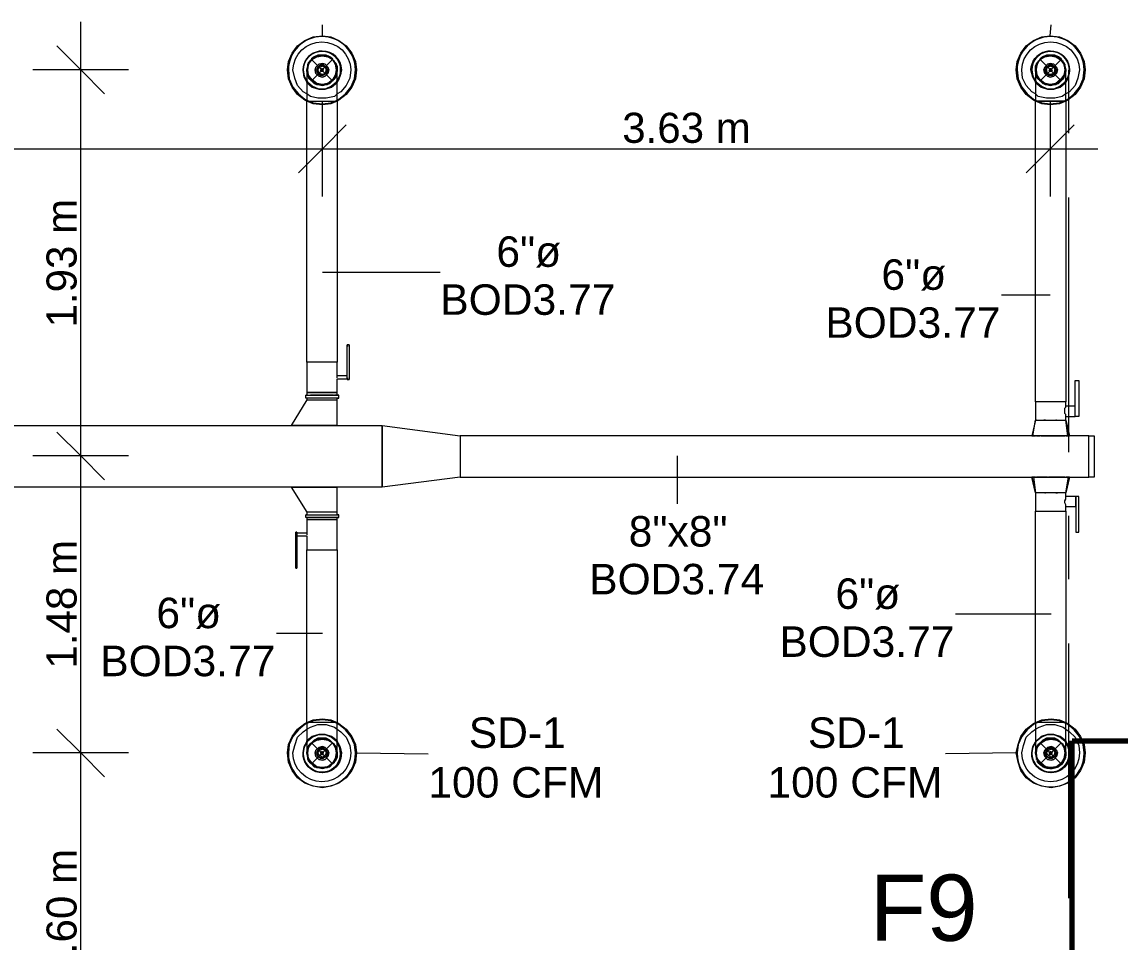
# Model space of a CAD drawing. Header units: metres. Extents: x -2 to 237, y -8 to 52.
# Drawn here: x 34.84 to 40.31, y 14.46 to 19.04 of the extents above; entities that cross this region are included whole.
import ezdxf

# ---------------------------------------------------------------- set-up
doc = ezdxf.new("R2010")
doc.units = ezdxf.units.M
doc.layers.add('HVAC - Ductos', color=5, linetype='Continuous', lineweight=0)
doc.layers.add('PDF_Text', color=7, linetype='Continuous', lineweight=0)
doc.layers.add('PDF_Geometry', color=7, linetype='Continuous', lineweight=0, true_color=0xaaaaaa)
doc.styles.add('PDF Arial-BoldMT-Identity-H', font='arial.ttf')
doc.styles.add('PDF Helvetica', font='')
doc.styles.get('PDF Helvetica').set_extended_font_data('Helvetica')

msp = doc.modelspace()

# ---------------------------------------------------------------- linework, layer by layer
at = {"layer": 'HVAC - Ductos', "lineweight": 0}
for points in [[(35.1313, 13.5639), (35.1313, 15.4011), (35.1313, 16.881), (35.1313, 19.0435)], [(36.3362, 18.9748), (36.3362, 19.0298)], [(39.9649, 18.9748), (39.9695, 19.0298)], [(36.2584, 18.8053), (36.2584, 18.7961), (36.2584, 18.7777), (36.2584, 18.7503), (36.2584, 18.7136), (36.2584, 18.6678), (36.2584, 18.6494), (36.2492, 18.654), (36.2126, 18.6815), (36.185, 18.7182), (36.1667, 18.7595), (36.1622, 18.8053), (36.1667, 18.8465), (36.185, 18.8877), (36.2126, 18.9243), (36.2492, 18.9519), (36.2904, 18.9702), (36.3362, 18.9748), (36.3775, 18.9702), (36.4187, 18.9519), (36.4554, 18.9243), (36.4829, 18.8877), (36.5012, 18.8465), (36.5057, 18.8053), (36.5012, 18.7595), (36.4829, 18.7182), (36.4554, 18.6815), (36.4187, 18.654), (36.4095, 18.6494), (36.4095, 18.6953), (36.4095, 18.7365), (36.4095, 18.7686), (36.4095, 18.7915), (36.4095, 18.8007)], [(35.0122, 18.9243), (35.1313, 18.8053), (35.2504, 18.6861)], [(36.3867, 18.8602), (36.3867, 18.8557), (36.4004, 18.8419), (36.405, 18.8236), (36.4095, 18.8053), (36.405, 18.7823), (36.4004, 18.7686), (36.3867, 18.7503), (36.3729, 18.7411), (36.3546, 18.7319), (36.3362, 18.7319), (36.3134, 18.7319), (36.2996, 18.7411), (36.2813, 18.7503), (36.2721, 18.7686), (36.263, 18.7823), (36.263, 18.8053), (36.263, 18.8236), (36.2721, 18.8419), (36.2813, 18.8557)], [(36.263, 18.8281), (36.263, 18.8327), (36.2675, 18.8373)], [(36.2675, 18.8327), (36.2813, 18.8557), (36.3042, 18.8694)], [(36.2813, 18.8602), (36.2813, 18.8557), (36.2996, 18.8694), (36.3134, 18.874), (36.3362, 18.8786), (36.3546, 18.874), (36.3729, 18.8694), (36.3867, 18.8557)], [(36.3042, 18.874), (36.3088, 18.874)], [(36.3088, 18.874), (36.3362, 18.8786), (36.3592, 18.874)], [(36.3592, 18.874), (36.3637, 18.874), (36.3683, 18.874)], [(36.3637, 18.8694), (36.3867, 18.8557), (36.4004, 18.8327)], [(36.405, 18.8373), (36.405, 18.8327), (36.405, 18.8281)], [(40.0199, 18.8602), (40.0199, 18.8557), (40.029, 18.8419), (40.0382, 18.8236), (40.0428, 18.8053), (40.0382, 18.7823), (40.029, 18.7686), (40.0199, 18.7503), (40.0016, 18.7411), (39.9878, 18.7319), (39.9649, 18.7319), (39.9466, 18.7319), (39.9282, 18.7411), (39.9145, 18.7503), (39.9053, 18.7686), (39.8961, 18.7823), (39.8916, 18.8053), (39.8961, 18.8236), (39.9053, 18.8419), (39.9145, 18.8557)], [(39.8961, 18.8281), (39.8961, 18.8327), (39.8961, 18.8373)], [(39.9007, 18.8327), (39.9145, 18.8557), (39.9374, 18.8694)], [(39.9007, 18.8419), (39.9007, 18.8419)], [(39.9145, 18.8602), (39.9145, 18.8557), (39.9282, 18.8694), (39.9466, 18.874), (39.9649, 18.8786), (39.9878, 18.874), (40.0016, 18.8694), (40.0199, 18.8557)], [(39.9328, 18.874), (39.9374, 18.874), (39.942, 18.874)], [(39.942, 18.874), (39.9649, 18.8786), (39.9924, 18.874)], [(39.9924, 18.874), (39.997, 18.874)], [(39.997, 18.8694), (40.0199, 18.8557), (40.0336, 18.8327)], [(40.0336, 18.8373), (40.0382, 18.8327), (40.0382, 18.8281)], [(35.3695, 18.8053), (35.1313, 18.8053), (34.8931, 18.8053)], [(36.2584, 18.7961), (36.263, 18.7823), (36.2675, 18.764), (36.2813, 18.7503), (36.2675, 18.7732), (36.263, 18.7732), (36.263, 18.7777)], [(36.2675, 18.7777), (36.263, 18.8053), (36.2675, 18.8281)], [(36.3088, 18.7319), (36.3042, 18.7319), (36.3042, 18.7365), (36.2813, 18.7503), (36.295, 18.7365), (36.3134, 18.7319), (36.3362, 18.7274), (36.3546, 18.7319), (36.3729, 18.7365), (36.3867, 18.7503), (36.4004, 18.764), (36.4095, 18.7823), (36.4095, 18.7961)], [(36.405, 18.8281), (36.4095, 18.8053), (36.405, 18.7777), (36.405, 18.7732)], [(36.4095, 18.8007), (36.4095, 18.8053)], [(39.8961, 18.7732), (39.8961, 18.7777), (39.8916, 18.8053), (39.8961, 18.8281)], [(39.8916, 18.8053), (39.8916, 18.7961), (39.8916, 18.7777), (39.8916, 18.7503), (39.8916, 18.7136), (39.8916, 18.6678), (39.8916, 18.6494), (39.9007, 18.6494), (39.9145, 18.6494), (39.9282, 18.6494), (39.9466, 18.6494), (39.9649, 18.6494), (39.9878, 18.6494), (40.0062, 18.6494), (40.0199, 18.6494), (40.0336, 18.6494), (40.0382, 18.6494), (40.0428, 18.6494), (40.0428, 18.6953), (40.0428, 18.7365), (40.0428, 18.7686), (40.0428, 18.7915), (40.0428, 18.8007)], [(39.8916, 18.7961), (39.8916, 18.7823), (39.9007, 18.764), (39.9145, 18.7503), (39.9282, 18.7365), (39.9466, 18.7319), (39.9649, 18.7274), (39.9878, 18.7319), (40.0062, 18.7365), (40.0199, 18.7503), (39.997, 18.7365), (39.997, 18.7319), (39.9924, 18.7319)], [(40.0382, 18.7777), (40.0382, 18.7732), (40.0336, 18.7732), (40.0199, 18.7503), (40.0336, 18.764), (40.0382, 18.7823), (40.0428, 18.7961)], [(40.0336, 18.8281), (40.0428, 18.8053), (40.0336, 18.7777)], [(40.0428, 18.8007), (40.0428, 18.8053)], [(36.3592, 18.7365), (36.3362, 18.7319), (36.3088, 18.7365)], [(36.3683, 18.7365), (36.3637, 18.7319), (36.3592, 18.7319)], [(36.4004, 18.7732), (36.3867, 18.7503), (36.3637, 18.7365)], [(36.405, 18.7732), (36.405, 18.7732)], [(39.8961, 18.7732), (39.8961, 18.7732)], [(39.9374, 18.7365), (39.9145, 18.7503), (39.9007, 18.7732)], [(39.942, 18.7319), (39.9374, 18.7319), (39.9328, 18.7365)], [(39.9924, 18.7365), (39.9649, 18.7319), (39.942, 18.7365)], [(36.4095, 18.6861), (36.3958, 18.6724), (36.3546, 18.6632), (36.3134, 18.6632), (36.2767, 18.6724), (36.2584, 18.6861)], [(40.0428, 18.6861), (40.0244, 18.6724), (39.9878, 18.6632), (39.9466, 18.6632), (39.9053, 18.6724), (39.8916, 18.6861)], [(36.2584, 18.654), (36.2904, 18.6403), (36.3362, 18.6357), (36.3775, 18.6403), (36.4095, 18.654)], [(36.4095, 18.6494), (36.3775, 18.6357), (36.3362, 18.6312), (36.2904, 18.6357), (36.2584, 18.6494)], [(36.4599, 17.2795), (36.4095, 17.2795), (36.4095, 17.3483), (36.4004, 17.3483), (36.3867, 17.3483), (36.3729, 17.3483), (36.3546, 17.3483), (36.3362, 17.3483), (36.3134, 17.3483), (36.295, 17.3483), (36.2813, 17.3483), (36.2675, 17.3483), (36.263, 17.3483), (36.2584, 17.3483), (36.2584, 18.6494), (36.263, 18.6494), (36.2675, 18.6494), (36.2813, 18.6494), (36.295, 18.6494), (36.3134, 18.6494), (36.3362, 18.6494), (36.3546, 18.6494), (36.3729, 18.6494), (36.3867, 18.6494), (36.4004, 18.6494), (36.4095, 18.6494), (36.4095, 17.3483), (36.4004, 17.3483), (36.3867, 17.3483), (36.3729, 17.3483), (36.3546, 17.3483), (36.3362, 17.3483), (36.3134, 17.3483), (36.295, 17.3483), (36.2813, 17.3483), (36.2675, 17.3483), (36.263, 17.3483), (36.2584, 17.3483), (36.2584, 17.1971), (36.263, 17.1971), (36.2675, 17.1971), (36.2813, 17.1971), (36.295, 17.1971), (36.3134, 17.1971), (36.3362, 17.1971), (36.3546, 17.1971), (36.3729, 17.1971), (36.3867, 17.1971), (36.4004, 17.1971), (36.4095, 17.1971), (36.4095, 17.2658), (36.4599, 17.2658), (36.4599, 17.2704), (36.4599, 17.2658), (36.4599, 17.2613), (36.4599, 17.2658), (36.4599, 17.2704), (36.4599, 17.4262), (36.4599, 17.4308), (36.4599, 17.4354), (36.4599, 17.4308), (36.4599, 17.4262)], [(36.2584, 18.6494), (36.263, 18.6494), (36.2675, 18.6494), (36.2813, 18.6494), (36.295, 18.6494), (36.3134, 18.6494), (36.3362, 18.6494), (36.3546, 18.6494), (36.3729, 18.6494), (36.3867, 18.6494), (36.4004, 18.6494), (36.4095, 18.6494)], [(36.3362, 18.173), (36.3362, 18.4112), (36.3362, 18.6494)], [(39.8916, 18.654), (39.9237, 18.6403), (39.9649, 18.6357), (40.0107, 18.6403), (40.0428, 18.654)], [(40.0428, 18.6494), (40.0107, 18.6357), (39.9649, 18.6312), (39.9237, 18.6357), (39.8916, 18.6494)], [(40.0428, 18.6494), (40.0382, 18.6494), (40.0336, 18.6494), (40.0199, 18.6494), (40.0062, 18.6494), (39.9878, 18.6494), (39.9649, 18.6494), (39.9466, 18.6494), (39.9282, 18.6494), (39.9145, 18.6494), (39.9007, 18.6494), (39.8916, 18.6494)], [(39.9649, 18.6494), (39.9649, 18.4112), (39.9649, 18.173)], [(36.4554, 18.5304), (36.3362, 18.4112), (36.2171, 18.2921)], [(40.084, 18.5304), (39.9649, 18.4112), (39.8458, 18.2921)], [(28.1718, 18.4112), (31.4614, 18.4112), (32.616, 18.4112), (36.3362, 18.4112), (40.2031, 18.4112)], [(36.3362, 17.7973), (36.9227, 17.7973)], [(39.9649, 17.6827), (39.7221, 17.6827)], [(36.4599, 17.4354), (36.4599, 17.4354)], [(36.4691, 17.4354), (36.4599, 17.4354)], [(36.4691, 17.4354), (36.4691, 17.4354)], [(36.4691, 17.4262), (36.4691, 17.4308), (36.4691, 17.4354), (36.4691, 17.4308), (36.4691, 17.4262), (36.4691, 17.2704), (36.4691, 17.2658), (36.4691, 17.2613), (36.4691, 17.2658), (36.4691, 17.2704)], [(36.4095, 17.2795), (36.4095, 17.2795)], [(36.4095, 17.2704), (36.4095, 17.2749), (36.4095, 17.2795)], [(36.4095, 17.2658), (36.4095, 17.2658)], [(36.4095, 17.2658), (36.4095, 17.2658)], [(36.4095, 17.2658), (36.4095, 17.2658)], [(36.4095, 17.2658), (36.4095, 17.2658)], [(36.4599, 17.2658), (36.4599, 17.2658)], [(36.4599, 17.2613), (36.4599, 17.2613)], [(36.4599, 17.2613), (36.4691, 17.2613)], [(36.4691, 17.2613), (36.4691, 17.2613)], [(39.8916, 17.0597), (39.8961, 17.0597), (39.9007, 17.0597), (39.9145, 17.0597), (39.9282, 17.0597), (39.9466, 17.0597), (39.9649, 17.0597), (39.9878, 17.0597), (40.0062, 17.0597), (40.0199, 17.0597), (40.0336, 17.0597), (40.0382, 17.0597), (40.0428, 17.0597), (40.0428, 17.078), (40.0886, 17.078), (40.0886, 17.2567), (40.1069, 17.2567), (40.1069, 17.078), (40.0886, 17.078)], [(36.2584, 17.1696), (36.2538, 17.1696), (36.2538, 17.1833), (36.263, 17.1833), (36.2767, 17.1833), (36.295, 17.1833), (36.3134, 17.1833), (36.3362, 17.1833), (36.3546, 17.1833), (36.3775, 17.1833), (36.3912, 17.1833), (36.405, 17.1833), (36.4141, 17.1833), (36.4187, 17.1833), (36.4141, 17.1833), (36.4095, 17.1833), (36.4095, 17.1971), (36.4004, 17.1971), (36.3867, 17.1971), (36.3729, 17.1971), (36.3546, 17.1971), (36.3362, 17.1971), (36.3134, 17.1971), (36.295, 17.1971), (36.2813, 17.1971), (36.2675, 17.1971), (36.263, 17.1971), (36.2584, 17.1971), (36.2584, 17.1833), (36.263, 17.1833), (36.2675, 17.1833)], [(36.2584, 17.1605), (36.1805, 17.0322), (36.1896, 17.0322), (36.2034, 17.0322), (36.2309, 17.0322), (36.2584, 17.0322), (36.3362, 17.0322), (36.3637, 17.0322), (36.3867, 17.0322), (36.405, 17.0322), (36.4095, 17.0322), (36.4095, 17.1605)], [(36.2584, 17.1833), (36.2538, 17.1833)], [(36.2675, 17.1696), (36.263, 17.1696), (36.2584, 17.1696), (36.2584, 17.1605), (36.263, 17.1605), (36.2675, 17.1605), (36.2813, 17.1605), (36.295, 17.1605), (36.3134, 17.1605), (36.3362, 17.1605), (36.3546, 17.1605), (36.3729, 17.1605), (36.3867, 17.1605), (36.4004, 17.1605), (36.4095, 17.1605), (36.4095, 17.1696), (36.4141, 17.1696), (36.4187, 17.1696), (36.4141, 17.1696), (36.405, 17.1696), (36.3912, 17.1696), (36.3775, 17.1696), (36.3546, 17.1696), (36.3362, 17.1696), (36.3134, 17.1696), (36.295, 17.1696), (36.2767, 17.1696), (36.263, 17.1696), (36.2538, 17.1696)], [(36.3912, 17.1833), (36.3867, 17.1833), (36.3729, 17.1833), (36.3546, 17.1833), (36.3362, 17.1833), (36.3134, 17.1833), (36.295, 17.1833), (36.2813, 17.1833), (36.2767, 17.1833)], [(36.2813, 17.1696), (36.2767, 17.1696)], [(36.3775, 17.1696), (36.3729, 17.1696), (36.3546, 17.1696), (36.3362, 17.1696), (36.3134, 17.1696), (36.295, 17.1696)], [(36.3042, 17.1605), (36.3088, 17.1605)], [(36.3592, 17.1605), (36.3637, 17.1605), (36.3683, 17.1605)], [(36.3912, 17.1696), (36.3867, 17.1696)], [(36.405, 17.1833), (36.4004, 17.1833), (36.3958, 17.1833)], [(36.405, 17.1696), (36.4004, 17.1696), (36.3958, 17.1696)], [(36.4095, 17.1833), (36.4095, 17.1833)], [(36.4095, 17.1696), (36.4095, 17.1696)], [(36.4187, 17.1696), (36.4187, 17.1833)], [(40.0886, 17.0826), (40.0886, 17.0871), (40.0886, 17.0917), (40.0886, 17.1009), (40.0886, 17.1055), (40.0886, 17.1101), (40.0886, 17.1192), (40.0886, 17.1238), (40.0886, 17.1284), (40.0428, 17.1284), (40.0428, 17.1513), (40.0382, 17.1513), (40.0336, 17.1513), (40.0199, 17.1513), (40.0062, 17.1513), (39.9878, 17.1513), (39.9649, 17.1513), (39.9466, 17.1513), (39.9282, 17.1513), (39.9145, 17.1513), (39.9007, 17.1513), (39.8916, 17.1513), (39.8916, 17.0597), (39.8961, 17.0597), (39.8916, 17.0597), (39.8733, 16.9818)], [(40.0428, 17.078), (40.0428, 17.0826), (40.0428, 17.0871), (40.0382, 17.0917), (40.0382, 17.1009), (40.0382, 17.1101), (40.0382, 17.1192), (40.0428, 17.1238), (40.0428, 17.1284)], [(36.4095, 17.0322), (36.405, 17.0322), (36.3867, 17.0322), (36.3637, 17.0322), (36.3362, 17.0322), (36.2584, 17.0322), (36.2309, 17.0322), (36.2034, 17.0322), (36.1896, 17.0322), (36.1805, 17.0322)], [(39.8779, 16.9818), (39.8916, 17.0597), (39.8733, 16.9818), (39.8779, 16.9818), (39.8824, 16.9818), (39.8916, 16.9818)], [(40.0611, 16.9818), (40.0428, 17.0597), (40.0611, 16.9818)], [(40.052, 16.9818), (40.0428, 17.0597)], [(35.0122, 17), (35.1313, 16.881), (35.2504, 16.7618)], [(39.8733, 16.9818), (39.8733, 16.9818)], [(39.887, 16.9818), (39.887, 16.9818)], [(39.8961, 16.9818), (39.9145, 16.9818)], [(39.9191, 16.9818), (39.9237, 16.9818), (39.9328, 16.9818), (39.9466, 16.9818), (39.9512, 16.9818), (39.9558, 16.9818), (39.9786, 16.9818), (39.9832, 16.9818), (39.9878, 16.9818), (40.0016, 16.9818), (40.0107, 16.9818), (40.0153, 16.9818), (40.0199, 16.9818), (40.0382, 16.9818)], [(40.0428, 16.9818), (40.052, 16.9818), (40.0566, 16.9818), (40.0611, 16.9818)], [(40.0611, 16.9818), (40.0611, 16.9818)], [(35.3695, 16.881), (35.1313, 16.881), (34.8931, 16.881)], [(38.1047, 16.881), (38.1047, 16.6427)], [(39.8916, 16.7756), (39.8824, 16.7756), (39.8779, 16.7756), (39.8733, 16.7756), (39.8916, 16.6977), (39.8733, 16.7756)], [(39.8733, 16.7756), (39.8733, 16.7756)], [(39.8824, 16.7756), (39.8916, 16.6977)], [(39.9512, 16.7756), (39.9466, 16.7756), (39.9328, 16.7756), (39.9237, 16.7756), (39.9191, 16.7756), (39.9145, 16.7756), (39.8961, 16.7756)], [(40.0382, 16.7756), (40.0199, 16.7756), (40.0153, 16.7756), (40.0107, 16.7756), (40.0016, 16.7756), (39.9878, 16.7756), (39.9832, 16.7756), (39.9786, 16.7756), (39.9558, 16.7756)], [(40.0611, 16.7756), (40.0566, 16.7756), (40.052, 16.7756), (40.0428, 16.7756)], [(40.0611, 16.7756), (40.0428, 16.6977), (40.0611, 16.7756)], [(40.0428, 16.6977), (40.0566, 16.7756)], [(40.0611, 16.7756), (40.0611, 16.7756)], [(36.4095, 16.6015), (36.4095, 16.7252), (36.405, 16.7252), (36.3867, 16.7252), (36.3637, 16.7252), (36.3362, 16.7252), (36.2584, 16.7252), (36.2309, 16.7252), (36.2034, 16.7252), (36.1896, 16.7252), (36.1805, 16.7252), (36.2584, 16.6015)], [(36.1805, 16.7252), (36.1896, 16.7252), (36.2034, 16.7252), (36.2309, 16.7252), (36.2584, 16.7252), (36.3362, 16.7252), (36.3637, 16.7252), (36.3867, 16.7252), (36.405, 16.7252), (36.4095, 16.7252)], [(39.8961, 16.6977), (39.8961, 16.6977)], [(39.8961, 16.6977), (39.8961, 16.6977)], [(40.0428, 16.629), (40.0428, 16.6335), (40.0428, 16.6381), (40.0382, 16.6473), (40.0382, 16.6565), (40.0428, 16.6657), (40.0428, 16.6702), (40.0428, 16.6748), (40.0428, 16.6794)], [(36.2584, 16.574), (36.2538, 16.574), (36.2538, 16.5877), (36.263, 16.5877), (36.2767, 16.5877), (36.295, 16.5877), (36.3134, 16.5877), (36.3362, 16.5877), (36.3546, 16.5877), (36.3775, 16.5877), (36.3912, 16.5877), (36.405, 16.5877), (36.4141, 16.5877), (36.4187, 16.5877), (36.4141, 16.5877), (36.4095, 16.5877), (36.4095, 16.6015), (36.4004, 16.6015), (36.3867, 16.6015), (36.3729, 16.6015), (36.3546, 16.6015), (36.3362, 16.6015), (36.3134, 16.6015), (36.295, 16.6015), (36.2813, 16.6015), (36.2675, 16.6015), (36.263, 16.6015), (36.2584, 16.6015), (36.2584, 16.5877), (36.263, 16.5877), (36.2675, 16.5877)], [(36.3088, 16.6015), (36.3042, 16.6015)], [(36.3683, 16.6015), (36.3637, 16.6015), (36.3592, 16.6015)], [(36.208, 16.4824), (36.2584, 16.4824), (36.2584, 16.4136), (36.263, 16.4136), (36.2675, 16.4136), (36.2813, 16.4136), (36.295, 16.4136), (36.3134, 16.4136), (36.3362, 16.4136), (36.3546, 16.4136), (36.3729, 16.4136), (36.3867, 16.4136), (36.4004, 16.4136), (36.4095, 16.4136), (36.4095, 15.5523), (36.4004, 15.5523), (36.3867, 15.5523), (36.3729, 15.5523), (36.3546, 15.5523), (36.3362, 15.5523), (36.3134, 15.5523), (36.295, 15.5523), (36.2813, 15.5523), (36.2675, 15.5523), (36.263, 15.5523), (36.2584, 15.5523), (36.2584, 16.4136), (36.263, 16.4136), (36.2675, 16.4136), (36.2813, 16.4136), (36.295, 16.4136), (36.3134, 16.4136), (36.3362, 16.4136), (36.3546, 16.4136), (36.3729, 16.4136), (36.3867, 16.4136), (36.4004, 16.4136), (36.4095, 16.4136), (36.4095, 16.5648), (36.4004, 16.5648), (36.3867, 16.5648), (36.3729, 16.5648), (36.3546, 16.5648), (36.3362, 16.5648), (36.3134, 16.5648), (36.295, 16.5648), (36.2813, 16.5648), (36.2675, 16.5648), (36.263, 16.5648), (36.2584, 16.5648), (36.2584, 16.4961), (36.208, 16.4961), (36.208, 16.4915), (36.208, 16.487)], [(36.2584, 16.5877), (36.2538, 16.5877)], [(36.405, 16.574), (36.4004, 16.574), (36.3867, 16.574), (36.3729, 16.574), (36.3546, 16.574), (36.3362, 16.574), (36.3134, 16.574), (36.295, 16.574), (36.2813, 16.574), (36.2675, 16.574), (36.263, 16.574), (36.2584, 16.574), (36.2584, 16.5648), (36.263, 16.5648), (36.2675, 16.5648), (36.2813, 16.5648), (36.295, 16.5648), (36.3134, 16.5648), (36.3362, 16.5648), (36.3546, 16.5648), (36.3729, 16.5648), (36.3867, 16.5648), (36.4004, 16.5648), (36.4095, 16.5648), (36.4095, 16.574), (36.4141, 16.574), (36.4187, 16.574), (36.4141, 16.574), (36.405, 16.574), (36.3912, 16.574), (36.3775, 16.574), (36.3546, 16.574), (36.3362, 16.574), (36.3134, 16.574), (36.295, 16.574), (36.2767, 16.574), (36.263, 16.574), (36.2538, 16.574)], [(36.2767, 16.5877), (36.2813, 16.5877)], [(36.295, 16.5877), (36.3134, 16.5877), (36.3362, 16.5877), (36.3546, 16.5877), (36.3729, 16.5877), (36.3775, 16.5877)], [(36.3867, 16.5877), (36.3912, 16.5877)], [(36.3958, 16.5877), (36.4004, 16.5877), (36.405, 16.5877)], [(36.4095, 16.5877), (36.4095, 16.5877)], [(36.4095, 16.574), (36.4095, 16.574)], [(36.4187, 16.574), (36.4187, 16.5877)], [(36.2034, 16.5007), (36.2034, 16.5007)], [(36.208, 16.5007), (36.2034, 16.5007)], [(36.2034, 16.3358), (36.2034, 16.3312), (36.2034, 16.3266), (36.2034, 16.322), (36.2034, 16.3266), (36.2034, 16.3312), (36.2034, 16.3358), (36.2034, 16.487), (36.2034, 16.4915), (36.2034, 16.4961), (36.2034, 16.5007), (36.2034, 16.4961), (36.2034, 16.4915), (36.2034, 16.487)], [(36.208, 16.5007), (36.208, 16.5007)], [(36.208, 16.4915), (36.208, 16.4961), (36.208, 16.5007), (36.208, 16.4961), (36.208, 16.4915), (36.208, 16.487), (36.208, 16.3358), (36.208, 16.3312), (36.208, 16.3266), (36.208, 16.322), (36.208, 16.3266), (36.208, 16.3312), (36.208, 16.3358)], [(36.208, 16.4961), (36.208, 16.4961)], [(36.2584, 16.4961), (36.2584, 16.4961)], [(36.2584, 16.4961), (36.2584, 16.4961)], [(36.2584, 16.4961), (36.2584, 16.4915), (36.2584, 16.487)], [(36.2584, 16.4961), (36.2584, 16.4961)], [(36.2584, 16.4824), (36.2584, 16.4824)], [(36.2584, 16.4824), (36.2584, 16.4824)], [(36.2034, 16.322), (36.2034, 16.322)], [(36.2034, 16.322), (36.208, 16.322)], [(36.208, 16.322), (36.208, 16.322)], [(39.9695, 16.0929), (39.493, 16.0929)], [(36.3362, 15.9967), (36.1072, 15.9967)], [(36.4095, 15.4011), (36.4095, 15.4057), (36.4095, 15.424), (36.4095, 15.4515), (36.4095, 15.4927), (36.4095, 15.5339), (36.4095, 15.5523), (36.4187, 15.5477), (36.4554, 15.5202), (36.4829, 15.4836), (36.5012, 15.4423), (36.5057, 15.4011), (36.5012, 15.3552), (36.4829, 15.314), (36.4554, 15.2774), (36.4187, 15.2499), (36.3775, 15.2362), (36.3362, 15.227), (36.2904, 15.2362), (36.2492, 15.2499), (36.2126, 15.2774), (36.185, 15.314), (36.1667, 15.3552), (36.1622, 15.4011), (36.1667, 15.4423), (36.185, 15.4836), (36.2126, 15.5202), (36.2492, 15.5477), (36.2584, 15.5523), (36.2584, 15.5065), (36.2584, 15.4698), (36.2584, 15.4378), (36.2584, 15.4103), (36.2584, 15.4011), (36.2584, 15.4057), (36.2584, 15.4011), (36.263, 15.3782), (36.2675, 15.3598), (36.2813, 15.3461), (36.295, 15.3324), (36.3134, 15.3278), (36.3362, 15.3232), (36.3546, 15.3278), (36.3729, 15.3324), (36.3867, 15.3461), (36.4004, 15.3598), (36.4095, 15.3782), (36.4095, 15.4011), (36.4095, 15.4057), (36.4095, 15.4011), (36.4095, 15.3782), (36.4004, 15.3598), (36.3867, 15.3461), (36.3729, 15.3324), (36.3546, 15.3278), (36.3362, 15.3232), (36.3134, 15.3278), (36.295, 15.3324), (36.2813, 15.3461), (36.2675, 15.3598), (36.263, 15.3782), (36.2584, 15.4011)], [(36.2584, 15.5523), (36.2904, 15.5661), (36.3362, 15.5706), (36.3775, 15.5661), (36.4095, 15.5523)], [(36.4095, 15.5477), (36.3775, 15.5615), (36.3362, 15.5661), (36.2904, 15.5615), (36.2584, 15.5477)], [(36.4095, 15.5523), (36.4004, 15.5523), (36.3867, 15.5523), (36.3729, 15.5523), (36.3546, 15.5523), (36.3362, 15.5523), (36.3134, 15.5523), (36.295, 15.5523), (36.2813, 15.5523), (36.2675, 15.5523), (36.263, 15.5523), (36.2584, 15.5523)], [(39.8916, 15.5523), (39.9237, 15.5661), (39.9695, 15.5706), (40.0107, 15.5661), (40.0428, 15.5523)], [(40.0428, 15.5477), (40.0107, 15.5615), (39.9695, 15.5661), (39.9237, 15.5615), (39.8916, 15.5477)], [(40.0428, 15.5523), (40.0336, 15.5523), (40.0199, 15.5523), (40.0062, 15.5523), (39.9878, 15.5523), (39.9695, 15.5523), (39.9466, 15.5523), (39.9282, 15.5523), (39.9145, 15.5523), (39.9007, 15.5523), (39.8961, 15.5523), (39.8916, 15.5523), (39.8916, 15.5065), (39.8916, 15.4698), (39.8916, 15.4378), (39.8916, 15.4103), (39.8916, 15.4011)], [(35.0122, 15.5202), (35.1313, 15.4011), (35.2504, 15.282)], [(36.2584, 15.5202), (36.2767, 15.5294), (36.3134, 15.5431), (36.3546, 15.5431), (36.3958, 15.5294), (36.4095, 15.5202)], [(39.8916, 15.5202), (39.9099, 15.5294), (39.9466, 15.5431), (39.9878, 15.5431), (40.029, 15.5294), (40.0428, 15.5202)], [(36.4095, 15.4057), (36.4095, 15.4194), (36.4004, 15.4378), (36.3867, 15.4515), (36.3729, 15.4652), (36.3546, 15.4744), (36.3362, 15.4744), (36.3134, 15.4744), (36.295, 15.4652), (36.2813, 15.4515), (36.2675, 15.4378), (36.263, 15.4194), (36.2584, 15.4057)], [(36.2675, 15.4286), (36.2813, 15.4515), (36.3042, 15.4652)], [(36.3042, 15.4698), (36.3088, 15.4698), (36.3362, 15.4744), (36.3592, 15.4698), (36.3637, 15.4698), (36.3683, 15.4698)], [(36.3042, 15.4698), (36.3042, 15.4698)], [(36.3637, 15.4652), (36.3867, 15.4515), (36.4004, 15.4286)], [(40.0428, 15.4057), (40.0428, 15.4194), (40.0336, 15.4378), (40.0199, 15.4515), (40.0062, 15.4652), (39.9878, 15.4744), (39.9695, 15.4744), (39.9466, 15.4744), (39.9282, 15.4652), (39.9145, 15.4515), (39.9007, 15.4378), (39.8961, 15.4194), (39.8916, 15.4057)], [(39.9007, 15.4286), (39.9145, 15.4515), (39.9374, 15.4652)], [(39.9374, 15.4698), (39.942, 15.4698), (39.9695, 15.4744), (39.9924, 15.4698), (39.997, 15.4698), (40.0016, 15.4698)], [(39.9374, 15.4698), (39.9374, 15.4698)], [(39.997, 15.4652), (40.0199, 15.4515), (40.0336, 15.4286)], [(35.3695, 15.4011), (35.1313, 15.4011), (34.8931, 15.4011)], [(36.2584, 15.4011), (36.2584, 15.4011)], [(36.263, 15.424), (36.263, 15.4286), (36.2675, 15.4332)], [(36.2675, 15.3736), (36.263, 15.4011), (36.2675, 15.424)], [(36.405, 15.4332), (36.405, 15.4286), (36.405, 15.424), (36.4095, 15.4011), (36.405, 15.3736)], [(36.5057, 15.4011), (36.8631, 15.3965)], [(39.7953, 15.4011), (39.4426, 15.3965)], [(39.8916, 15.4011), (39.8916, 15.4011)], [(39.8961, 15.424), (39.8961, 15.4286), (39.9007, 15.4332)], [(39.9007, 15.3736), (39.8961, 15.4011), (39.9007, 15.424)], [(40.0382, 15.4332), (40.0382, 15.4286), (40.0382, 15.424), (40.0428, 15.4011), (40.0382, 15.3736)], [(36.2675, 15.369), (36.263, 15.369), (36.263, 15.3736)], [(36.3042, 15.3324), (36.2813, 15.3461), (36.2675, 15.369)], [(36.2675, 15.3598), (36.2675, 15.3598)], [(36.3088, 15.3278), (36.3042, 15.3278), (36.3042, 15.3324)], [(36.3592, 15.3324), (36.3362, 15.3278), (36.3088, 15.3324)], [(36.3683, 15.3324), (36.3637, 15.3278), (36.3592, 15.3278)], [(36.4004, 15.369), (36.3867, 15.3461), (36.3637, 15.3324)], [(36.4004, 15.3598), (36.4004, 15.3598)], [(36.405, 15.3736), (36.405, 15.369)], [(39.9007, 15.369), (39.8961, 15.369), (39.8961, 15.3736)], [(39.9374, 15.3324), (39.9145, 15.3461), (39.9007, 15.369)], [(39.9007, 15.3644), (39.9007, 15.3598)], [(39.9007, 15.3598), (39.9007, 15.3598)], [(39.942, 15.3278), (39.9374, 15.3278), (39.9374, 15.3324)], [(39.9924, 15.3324), (39.9695, 15.3278), (39.942, 15.3324)], [(40.0016, 15.3324), (39.997, 15.3278), (39.9924, 15.3278)], [(40.0336, 15.369), (40.0199, 15.3461), (39.997, 15.3324)], [(40.0336, 15.3598), (40.0336, 15.3598)], [(40.0382, 15.3736), (40.0382, 15.369)]]:
    msp.add_lwpolyline(points, dxfattribs=at)
for points in [[(36.4095, 18.654), (36.4187, 18.6586), (36.4508, 18.6861), (36.4783, 18.7182), (36.4966, 18.7595), (36.5012, 18.8053, 0.986366), (36.1667, 18.8053), (36.1713, 18.7595), (36.1896, 18.7182), (36.2171, 18.6861), (36.2492, 18.6586), (36.2584, 18.654)], [(36.2584, 18.6861), (36.24, 18.6953), (36.2126, 18.7274), (36.1988, 18.764), (36.1896, 18.8053, -0.962311), (36.4783, 18.8053), (36.4737, 18.764), (36.4554, 18.7274), (36.4279, 18.6953), (36.4095, 18.6861)], [(40.0428, 18.654), (40.052, 18.6586), (40.084, 18.6861), (40.1115, 18.7182), (40.1299, 18.7595), (40.1344, 18.8053, 0.986365), (39.7999, 18.8053), (39.8045, 18.7595), (39.8229, 18.7182), (39.8504, 18.6861), (39.8824, 18.6586), (39.8916, 18.654)], [(39.8916, 18.6861), (39.8733, 18.6953), (39.8458, 18.7274), (39.8275, 18.764), (39.8229, 18.8053, -0.962314), (40.1115, 18.8053), (40.1024, 18.764), (40.0886, 18.7274), (40.0611, 18.6953), (40.0428, 18.6861)], [(40.0428, 15.4011, -0.788956), (39.9007, 15.3598), (39.9145, 15.3461), (39.9282, 15.3324), (39.9466, 15.3278), (39.9695, 15.3232), (39.9878, 15.3278), (40.0062, 15.3324), (40.0199, 15.3461), (40.0336, 15.3598), (40.0428, 15.3782), (40.0428, 15.4011), (40.0428, 15.4057), (40.0428, 15.4011), (40.0428, 15.4057), (40.0428, 15.424), (40.0428, 15.4515), (40.0428, 15.4927), (40.0428, 15.5339), (40.0428, 15.5523), (40.0336, 15.5523), (40.0199, 15.5523), (40.0062, 15.5523), (39.9878, 15.5523), (39.9695, 15.5523), (39.9466, 15.5523), (39.9282, 15.5523), (39.9145, 15.5523), (39.9007, 15.5523), (39.8961, 15.5523), (39.8916, 15.5523)], [(36.2584, 15.5477), (36.2492, 15.5431), (36.2171, 15.5156), (36.1896, 15.4836), (36.1713, 15.4423), (36.1667, 15.4011, 1.013803), (36.5012, 15.4011), (36.4966, 15.4423), (36.4783, 15.4836), (36.4508, 15.5156), (36.4187, 15.5431), (36.4095, 15.5477)], [(36.4095, 15.5202), (36.4279, 15.5065), (36.4554, 15.479), (36.4737, 15.4378), (36.4783, 15.4011, -0.994592), (36.1896, 15.4011), (36.1988, 15.4378), (36.2126, 15.479), (36.24, 15.5065), (36.2584, 15.5202)], [(39.8916, 15.5477), (39.8824, 15.5431), (39.8504, 15.5156), (39.8229, 15.4836), (39.8045, 15.4423), (39.7999, 15.4011, 1.013803), (40.1344, 15.4011), (40.1299, 15.4423), (40.1115, 15.4836), (40.084, 15.5156), (40.052, 15.5431), (40.0428, 15.5477)], [(40.0428, 15.5202), (40.0611, 15.5065), (40.0886, 15.479), (40.1069, 15.4378), (40.1115, 15.4011, -0.994589), (39.8229, 15.4011), (39.832, 15.4378), (39.8458, 15.479), (39.8733, 15.5065), (39.8916, 15.5202)]]:
    msp.add_lwpolyline(points, format="xyb", dxfattribs=at)
for points in [[(39.8916, 17.1513), (39.8916, 18.6494), (39.8824, 18.654), (39.8458, 18.6815), (39.8183, 18.7182), (39.7999, 18.7595), (39.7953, 18.8053), (39.7999, 18.8465), (39.8183, 18.8877), (39.8458, 18.9243), (39.8824, 18.9519), (39.9237, 18.9702), (39.9649, 18.9748), (40.0107, 18.9702), (40.052, 18.9519), (40.0886, 18.9243), (40.1161, 18.8877), (40.1344, 18.8465), (40.139, 18.8053), (40.1344, 18.7595), (40.1161, 18.7182), (40.0886, 18.6815), (40.052, 18.654), (40.0428, 18.6494), (40.0428, 17.1513), (40.0382, 17.1513), (40.0336, 17.1513), (40.0199, 17.1513), (40.0062, 17.1513), (39.9878, 17.1513), (39.9649, 17.1513), (39.9466, 17.1513), (39.9282, 17.1513), (39.9145, 17.1513), (39.9007, 17.1513)], [(36.2813, 18.8557), (36.2675, 18.8419), (36.263, 18.8236), (36.2584, 18.8053), (36.2584, 18.7961), (36.2584, 18.8053), (36.263, 18.8236), (36.2675, 18.8419)], [(36.4004, 18.7777), (36.3867, 18.7549), (36.3637, 18.7365), (36.3362, 18.7319), (36.3088, 18.7365), (36.2858, 18.7549), (36.2675, 18.7777), (36.263, 18.8053), (36.2675, 18.8327), (36.2858, 18.8557), (36.3088, 18.8694), (36.3362, 18.874), (36.3637, 18.8694), (36.3867, 18.8557), (36.4004, 18.8327), (36.405, 18.8053)], [(36.3867, 18.8602), (36.3729, 18.8694), (36.3546, 18.8786), (36.3362, 18.8786), (36.3134, 18.8786), (36.295, 18.8694), (36.2813, 18.8602), (36.295, 18.8694), (36.3134, 18.8786), (36.3362, 18.8786), (36.3546, 18.8786), (36.3729, 18.8694)], [(36.3042, 18.819), (36.2996, 18.8053), (36.3042, 18.819), (36.3179, 18.8327), (36.3362, 18.8373), (36.35, 18.8327), (36.3637, 18.819), (36.3683, 18.8053), (36.3637, 18.819), (36.35, 18.8327), (36.3362, 18.8373), (36.3179, 18.8327)], [(36.4095, 18.8053), (36.4095, 18.7961), (36.4095, 18.8053), (36.4095, 18.8236), (36.4004, 18.8419), (36.3867, 18.8557), (36.4004, 18.8419), (36.4095, 18.8236)], [(39.8916, 18.8053), (39.8916, 18.8236), (39.9007, 18.8419), (39.9145, 18.8557), (39.9007, 18.8419), (39.8916, 18.8236), (39.8916, 18.8053), (39.8916, 18.7961)], [(40.0336, 18.7777), (40.0153, 18.7549), (39.9924, 18.7365), (39.9649, 18.7319), (39.9374, 18.7365), (39.9145, 18.7549), (39.9007, 18.7777), (39.8961, 18.8053), (39.9007, 18.8327), (39.9145, 18.8557), (39.9374, 18.8694), (39.9649, 18.874), (39.9924, 18.8694), (40.0153, 18.8557), (40.0336, 18.8327), (40.0382, 18.8053)], [(40.0199, 18.8602), (40.0062, 18.8694), (39.9878, 18.8786), (39.9649, 18.8786), (39.9466, 18.8786), (39.9282, 18.8694), (39.9145, 18.8602), (39.9282, 18.8694), (39.9466, 18.8786), (39.9649, 18.8786), (39.9878, 18.8786), (40.0062, 18.8694)], [(39.9374, 18.819), (39.9328, 18.8053), (39.9374, 18.819), (39.9512, 18.8327), (39.9649, 18.8373), (39.9832, 18.8327), (39.997, 18.819), (40.0016, 18.8053), (39.997, 18.819), (39.9832, 18.8327), (39.9649, 18.8373), (39.9512, 18.8327)], [(40.0428, 18.7961), (40.0428, 18.8053), (40.0382, 18.8236), (40.0336, 18.8419), (40.0199, 18.8557), (40.0336, 18.8419), (40.0382, 18.8236), (40.0428, 18.8053)], [(36.24, 18.8053), (36.2446, 18.7686), (36.2584, 18.7457), (36.2446, 18.7686)], [(36.3637, 18.7869), (36.3683, 18.8053), (36.3637, 18.7869), (36.35, 18.7732), (36.3362, 18.7686), (36.3179, 18.7732), (36.3042, 18.7869), (36.2996, 18.8053), (36.3042, 18.7869), (36.3179, 18.7732), (36.3362, 18.7686), (36.35, 18.7732)], [(36.3134, 18.819), (36.3088, 18.8053), (36.3134, 18.819), (36.327, 18.8281), (36.3408, 18.8281), (36.3546, 18.819), (36.3592, 18.8053), (36.3546, 18.819), (36.3408, 18.8281), (36.327, 18.8281)], [(36.3546, 18.7869), (36.3592, 18.8053), (36.3546, 18.7869), (36.3408, 18.7777), (36.327, 18.7777), (36.3134, 18.7869), (36.3088, 18.8053), (36.3134, 18.7869), (36.327, 18.7777), (36.3408, 18.7777)], [(36.35, 18.7869), (36.3362, 18.7823), (36.3225, 18.7869), (36.3134, 18.8053), (36.3225, 18.819), (36.3362, 18.8236), (36.35, 18.819), (36.3546, 18.8053)], [(36.3316, 18.8099), (36.327, 18.8053), (36.3316, 18.8099), (36.3362, 18.8099), (36.3408, 18.8053), (36.3362, 18.8099)], [(36.3362, 18.8007), (36.3408, 18.8053), (36.3362, 18.7961), (36.3316, 18.7961), (36.327, 18.8053), (36.3316, 18.8007)], [(39.8687, 18.8053), (39.8779, 18.7686), (39.8916, 18.7457), (39.8779, 18.7686)], [(39.997, 18.7869), (40.0016, 18.8053), (39.997, 18.7869), (39.9832, 18.7732), (39.9649, 18.7686), (39.9512, 18.7732), (39.9374, 18.7869), (39.9328, 18.8053), (39.9374, 18.7869), (39.9512, 18.7732), (39.9649, 18.7686), (39.9832, 18.7732)], [(39.9466, 18.819), (39.942, 18.8053), (39.9466, 18.819), (39.9604, 18.8281), (39.974, 18.8281), (39.9878, 18.819), (39.9924, 18.8053), (39.9878, 18.819), (39.974, 18.8281), (39.9604, 18.8281)], [(39.9878, 18.7869), (39.9924, 18.8053), (39.9878, 18.7869), (39.974, 18.7777), (39.9604, 18.7777), (39.9466, 18.7869), (39.942, 18.8053), (39.9466, 18.7869), (39.9604, 18.7777), (39.974, 18.7777)], [(39.9832, 18.7869), (39.9649, 18.7823), (39.9512, 18.7869), (39.9466, 18.8053), (39.9512, 18.819), (39.9649, 18.8236), (39.9832, 18.819), (39.9878, 18.8053)], [(39.9649, 18.8099), (39.9604, 18.8053), (39.9649, 18.8099), (39.9695, 18.8099), (39.974, 18.8053), (39.9695, 18.8099)], [(39.9695, 18.8007), (39.974, 18.8053), (39.9695, 18.7961), (39.9649, 18.7961), (39.9604, 18.8053), (39.9649, 18.8007)], [(36.263, 18.7411), (36.2858, 18.7228), (36.3179, 18.7091), (36.35, 18.7091), (36.3821, 18.7228), (36.405, 18.7411), (36.4095, 18.7503), (36.405, 18.7411), (36.3821, 18.7228), (36.35, 18.7091), (36.3179, 18.7091), (36.2858, 18.7228), (36.263, 18.7411), (36.2584, 18.7503)], [(36.4095, 18.7411), (36.3821, 18.7182), (36.35, 18.7091), (36.3179, 18.7091), (36.2858, 18.7182), (36.2584, 18.7411), (36.2584, 18.7457), (36.2584, 18.7411), (36.2858, 18.7182), (36.3179, 18.7091), (36.35, 18.7091), (36.3821, 18.7182), (36.4095, 18.7411), (36.4095, 18.7457)], [(39.8961, 18.7411), (39.9191, 18.7228), (39.9512, 18.7091), (39.9832, 18.7091), (40.0153, 18.7228), (40.0382, 18.7411), (40.0428, 18.7503), (40.0382, 18.7411), (40.0153, 18.7228), (39.9832, 18.7091), (39.9512, 18.7091), (39.9191, 18.7228), (39.8961, 18.7411), (39.8916, 18.7503)], [(40.0428, 18.7411), (40.0153, 18.7182), (39.9832, 18.7091), (39.9512, 18.7091), (39.9191, 18.7182), (39.8916, 18.7411), (39.8916, 18.7457), (39.8916, 18.7411), (39.9191, 18.7182), (39.9512, 18.7091), (39.9832, 18.7091), (40.0153, 18.7182), (40.0428, 18.7411), (40.0428, 18.7457)], [(37.0235, 16.9818), (37.0235, 16.7756), (40.1573, 16.7756), (40.1573, 16.9818), (40.1848, 16.9818), (40.1848, 16.7756), (40.1573, 16.7756), (40.1573, 16.9818), (37.0235, 16.9818), (37.0235, 16.7756), (36.6341, 16.7252), (36.6341, 17.0322), (36.6341, 16.7252), (34.3615, 16.7252), (34.3615, 17.0322), (36.6341, 17.0322)], [(39.942, 17.0597), (39.9374, 17.0597), (39.9328, 17.0597), (39.9374, 17.0597)], [(39.997, 17.0597), (39.9924, 17.0597)], [(39.8916, 16.6061), (39.8961, 16.6061), (39.9007, 16.6061), (39.9145, 16.6061), (39.9282, 16.6061), (39.9466, 16.6061), (39.9695, 16.6061), (39.9878, 16.6061), (40.0062, 16.6061), (40.0199, 16.6061), (40.0336, 16.6061), (40.0428, 16.6061), (40.0428, 16.629), (40.0932, 16.629), (40.0932, 16.6335), (40.0932, 16.6381), (40.0932, 16.6473), (40.0932, 16.6519), (40.0932, 16.6611), (40.0932, 16.6657), (40.0932, 16.6702), (40.0932, 16.6748), (40.0932, 16.6794), (40.0932, 16.5007), (40.1069, 16.5007), (40.1069, 16.6794), (40.0932, 16.6794), (40.0428, 16.6794), (40.0428, 16.6977), (40.0382, 16.6977), (40.0336, 16.6977), (40.0199, 16.6977), (40.0062, 16.6977), (39.9878, 16.6977), (39.9695, 16.6977), (39.9466, 16.6977), (39.9282, 16.6977), (39.9145, 16.6977), (39.9007, 16.6977), (39.8961, 16.6977), (39.8916, 16.6977)], [(39.9374, 16.6977), (39.942, 16.6977)], [(39.9924, 16.6977), (39.997, 16.6977), (40.0016, 16.6977), (39.997, 16.6977)], [(40.0428, 16.6061), (40.0428, 15.5523), (40.052, 15.5477), (40.0886, 15.5202), (40.1161, 15.4836), (40.1344, 15.4423), (40.139, 15.4011), (40.1344, 15.3552), (40.1161, 15.314), (40.0886, 15.2774), (40.052, 15.2499), (40.0107, 15.2362), (39.9695, 15.227), (39.9237, 15.2362), (39.8824, 15.2499), (39.8458, 15.2774), (39.8183, 15.314), (39.8045, 15.3552), (39.7953, 15.4011), (39.8045, 15.4423), (39.8183, 15.4836), (39.8458, 15.5202), (39.8824, 15.5477), (39.8916, 15.5523), (39.8916, 16.6061), (39.8961, 16.6061), (39.9007, 16.6061), (39.9145, 16.6061), (39.9282, 16.6061), (39.9466, 16.6061), (39.9695, 16.6061), (39.9878, 16.6061), (40.0062, 16.6061), (40.0199, 16.6061), (40.0336, 16.6061)], [(36.2584, 15.4561), (36.2446, 15.4332), (36.24, 15.4011), (36.2446, 15.4332)], [(36.2584, 15.4607), (36.2858, 15.4836), (36.3179, 15.4927), (36.35, 15.4927), (36.3821, 15.4836), (36.4095, 15.4607), (36.4095, 15.4561), (36.4095, 15.4607), (36.3821, 15.4836), (36.35, 15.4927), (36.3179, 15.4927), (36.2858, 15.4836), (36.2584, 15.4607), (36.2584, 15.4561)], [(36.405, 15.4607), (36.3821, 15.479), (36.35, 15.4927), (36.3179, 15.4927), (36.2858, 15.479), (36.263, 15.4607), (36.2584, 15.4515), (36.263, 15.4607), (36.2858, 15.479), (36.3179, 15.4927), (36.35, 15.4927), (36.3821, 15.479), (36.405, 15.4607), (36.4095, 15.4515)], [(36.405, 15.3828), (36.4004, 15.3644), (36.3867, 15.3461), (36.3729, 15.337), (36.3546, 15.3278), (36.3362, 15.3278), (36.3134, 15.3278), (36.2996, 15.337), (36.2813, 15.3461), (36.2721, 15.3644), (36.263, 15.3828), (36.263, 15.4011), (36.263, 15.4194), (36.2721, 15.4378), (36.2813, 15.4515), (36.2996, 15.4652), (36.3134, 15.4698), (36.3362, 15.4744), (36.3546, 15.4698), (36.3729, 15.4652), (36.3867, 15.4515), (36.4004, 15.4378), (36.405, 15.4194), (36.4095, 15.4011)], [(36.4004, 15.3736), (36.3867, 15.3507), (36.3637, 15.3324), (36.3362, 15.3278), (36.3088, 15.3324), (36.2858, 15.3507), (36.2675, 15.3736), (36.263, 15.4011), (36.2675, 15.4286), (36.2858, 15.4515), (36.3088, 15.4652), (36.3362, 15.4698), (36.3637, 15.4652), (36.3867, 15.4515), (36.4004, 15.4286), (36.405, 15.4011)], [(39.8916, 15.4561), (39.8779, 15.4332), (39.8733, 15.4011), (39.8779, 15.4332)], [(39.8961, 15.4607), (39.9191, 15.4836), (39.9512, 15.4927), (39.9832, 15.4927), (40.0153, 15.4836), (40.0428, 15.4607), (40.0428, 15.4561), (40.0428, 15.4607), (40.0153, 15.4836), (39.9832, 15.4927), (39.9512, 15.4927), (39.9191, 15.4836), (39.8961, 15.4607), (39.8916, 15.4561)], [(40.0382, 15.4607), (40.0153, 15.479), (39.9832, 15.4927), (39.9512, 15.4927), (39.9191, 15.479), (39.8961, 15.4607), (39.8916, 15.4515), (39.8961, 15.4607), (39.9191, 15.479), (39.9512, 15.4927), (39.9832, 15.4927), (40.0153, 15.479), (40.0382, 15.4607), (40.0428, 15.4515)], [(40.0382, 15.3828), (40.0336, 15.3644), (40.0199, 15.3461), (40.0062, 15.337), (39.9878, 15.3278), (39.9695, 15.3278), (39.9512, 15.3278), (39.9328, 15.337), (39.9145, 15.3461), (39.9053, 15.3644), (39.8961, 15.3828), (39.8961, 15.4011), (39.8961, 15.4194), (39.9053, 15.4378), (39.9145, 15.4515), (39.9328, 15.4652), (39.9512, 15.4698), (39.9695, 15.4744), (39.9878, 15.4698), (40.0062, 15.4652), (40.0199, 15.4515), (40.0336, 15.4378), (40.0382, 15.4194), (40.0428, 15.4011)], [(40.0336, 15.3736), (40.0199, 15.3507), (39.997, 15.3324), (39.9695, 15.3278), (39.942, 15.3324), (39.9191, 15.3507), (39.9007, 15.3736), (39.8961, 15.4011), (39.9007, 15.4286), (39.9191, 15.4515), (39.942, 15.4652), (39.9695, 15.4698), (39.997, 15.4652), (40.0199, 15.4515), (40.0336, 15.4286), (40.0382, 15.4011)], [(36.3042, 15.4148), (36.2996, 15.4011), (36.3042, 15.4148), (36.3179, 15.4286), (36.3362, 15.4332), (36.35, 15.4286), (36.3637, 15.4148), (36.3683, 15.4011), (36.3637, 15.4148), (36.35, 15.4286), (36.3362, 15.4332), (36.3179, 15.4286)], [(36.3637, 15.3828), (36.3683, 15.4011), (36.3637, 15.3828), (36.35, 15.369), (36.3362, 15.3644), (36.3179, 15.369), (36.3042, 15.3828), (36.2996, 15.4011), (36.3042, 15.3828), (36.3179, 15.369), (36.3362, 15.3644), (36.35, 15.369)], [(36.3134, 15.4148), (36.3088, 15.4011), (36.3134, 15.4148), (36.327, 15.424), (36.3408, 15.424), (36.3546, 15.4148), (36.3592, 15.4011), (36.3546, 15.4148), (36.3408, 15.424), (36.327, 15.424)], [(36.3546, 15.3828), (36.3592, 15.4011), (36.3546, 15.3828), (36.3408, 15.3736), (36.327, 15.3736), (36.3134, 15.3828), (36.3088, 15.4011), (36.3134, 15.3828), (36.327, 15.3782), (36.3408, 15.3782)], [(36.35, 15.3874), (36.3362, 15.3782), (36.3225, 15.3874), (36.3134, 15.4011), (36.3225, 15.4148), (36.3362, 15.4194), (36.35, 15.4148), (36.3546, 15.4011)], [(36.3316, 15.4057), (36.327, 15.4011), (36.3316, 15.4057), (36.3362, 15.4057), (36.3408, 15.4011), (36.3362, 15.4057)], [(36.3362, 15.3965), (36.3408, 15.4011), (36.3362, 15.3919), (36.3316, 15.3919), (36.327, 15.4011), (36.3316, 15.3965)], [(39.8916, 15.4057), (39.8916, 15.4011), (39.8961, 15.3782), (39.9007, 15.3644), (39.8961, 15.3782), (39.8916, 15.4011)], [(39.9374, 15.4148), (39.9328, 15.4011), (39.9374, 15.4148), (39.9512, 15.4286), (39.9695, 15.4332), (39.9832, 15.4286), (39.997, 15.4148), (40.0016, 15.4011), (39.997, 15.4148), (39.9832, 15.4286), (39.9695, 15.4332), (39.9512, 15.4286)], [(39.997, 15.3828), (40.0016, 15.4011), (39.997, 15.3828), (39.9832, 15.369), (39.9695, 15.3644), (39.9512, 15.369), (39.9374, 15.3828), (39.9328, 15.4011), (39.9374, 15.3828), (39.9512, 15.369), (39.9695, 15.3644), (39.9832, 15.369)], [(39.9466, 15.4148), (39.942, 15.4011), (39.9466, 15.4148), (39.9604, 15.424), (39.974, 15.424), (39.9878, 15.4148), (39.9924, 15.4011), (39.9878, 15.4148), (39.974, 15.424), (39.9604, 15.424)], [(39.9878, 15.3828), (39.9924, 15.4011), (39.9878, 15.3828), (39.974, 15.3736), (39.9604, 15.3736), (39.9466, 15.3828), (39.942, 15.4011), (39.9466, 15.3828), (39.9604, 15.3782), (39.974, 15.3782)], [(39.9832, 15.3874), (39.9695, 15.3782), (39.9558, 15.3874), (39.9466, 15.4011), (39.9558, 15.4148), (39.9695, 15.4194), (39.9832, 15.4148), (39.9878, 15.4011)], [(39.9695, 15.3965), (39.974, 15.4011), (39.9695, 15.3919), (39.9649, 15.3919), (39.9604, 15.4011), (39.9649, 15.4057), (39.9695, 15.4057), (39.974, 15.4011), (39.9695, 15.4057), (39.9649, 15.4057), (39.9649, 15.4011), (39.9649, 15.3965)]]:
    msp.add_lwpolyline(points, close=True, dxfattribs=at)
for points in [[(36.4095, 18.7457), (36.4233, 18.7686), (36.4325, 18.8053, 0.970211), (36.24, 18.8053), (36.2446, 18.7732), (36.2584, 18.7503, -1.368419), (36.4279, 18.8053), (36.4233, 18.7732), (36.4095, 18.7503, 1.368426), (36.24, 18.8053, -1.383795)], [(40.0611, 18.8053, 0.962164), (39.8687, 18.8053, -1.355001), (40.0428, 18.7457), (40.0566, 18.7686), (40.0611, 18.8053), (40.0566, 18.7732), (40.0428, 18.7503, 1.368419), (39.8733, 18.8053), (39.8779, 18.7732), (39.8916, 18.7503, -1.368426)], [(36.24, 15.4011, 1.388368), (36.4095, 15.4515), (36.4233, 15.4332), (36.4279, 15.4011, -1.388368), (36.2584, 15.4515), (36.2446, 15.4332), (36.24, 15.4011, 1.009886), (36.4325, 15.4011), (36.4233, 15.4332), (36.4095, 15.4561, -1.443415)], [(39.8733, 15.4011, 1.387948), (40.0428, 15.4515), (40.0566, 15.4332), (40.0611, 15.4011, -1.388368), (39.8916, 15.4515), (39.8779, 15.4332), (39.8733, 15.4011, 1.0103), (40.0657, 15.4011), (40.0566, 15.4332), (40.0428, 15.4561, -1.443027)]]:
    msp.add_lwpolyline(points, format="xyb", close=True, dxfattribs=at)
at = {"layer": 'PDF_Geometry', "color": 8, "lineweight": 0, "true_color": 0x808080}
for points in [[(36.3958, 18.8465), (36.3592, 18.874), (36.3088, 18.874), (36.2721, 18.8465), (36.2584, 18.8053), (36.2721, 18.7595), (36.3088, 18.7319), (36.3592, 18.7319), (36.3958, 18.7595), (36.4095, 18.8053)], [(40.029, 18.8465), (39.9924, 18.874), (39.942, 18.874), (39.9053, 18.8465), (39.8916, 18.8053), (39.9053, 18.7595), (39.942, 18.7319), (39.9924, 18.7319), (40.029, 18.7595), (40.0428, 18.8053)], [(36.3958, 15.4423), (36.3592, 15.4698), (36.3088, 15.4698), (36.2721, 15.4423), (36.2584, 15.4011), (36.2721, 15.3552), (36.3088, 15.3278), (36.3592, 15.3278), (36.3958, 15.3552), (36.4095, 15.4011)], [(40.029, 15.4423), (39.9924, 15.4698), (39.9466, 15.4698), (39.9053, 15.4423), (39.8916, 15.4011), (39.9053, 15.3552), (39.9466, 15.3278), (39.9924, 15.3278), (40.029, 15.3552), (40.0428, 15.4011)]]:
    msp.add_lwpolyline(points, close=True, dxfattribs=at)
for points in [[(36.2813, 18.8557), (36.3867, 18.7503)], [(36.3867, 18.8557), (36.2813, 18.7503)], [(39.9145, 18.8557), (40.0199, 18.7503)], [(40.0199, 18.8557), (39.9145, 18.7503)], [(36.2813, 15.4515), (36.3867, 15.3461)], [(36.3867, 15.4515), (36.2813, 15.3461)], [(39.9145, 15.4515), (40.0199, 15.3461)], [(40.0199, 15.4515), (39.9145, 15.3461)]]:
    msp.add_lwpolyline(points, dxfattribs=at)
at = {"layer": 'PDF_Geometry', "lineweight": 0}
for points in [[(40.0566, 18.8053), (40.0566, 18.4891)], [(40.0566, 18.1684), (40.0566, 16.8993)], [(40.0566, 16.5831), (40.0566, 16.267)], [(40.0566, 15.9463), (40.0566, 14.6772)]]:
    msp.add_lwpolyline(points, dxfattribs=at)
at = {"layer": 'PDF_Geometry', "color": 232, "lineweight": 70, "true_color": 0xe91e64}
msp.add_lwpolyline([(40.0739, 15.4613), (40.9509, 15.4613), (40.9509, 14.127), (40.0739, 14.127)], close=True, dxfattribs=at)

# ---------------------------------------------------------------- texts
at = {"layer": 'PDF_Text', "lineweight": 0, "attachment_point": 4, "style": 'PDF Helvetica'}
for s, insert, char_height in [('3.63 m', (37.8312, 18.5151), 0.15002), ('6"ø', (37.2035, 17.8972), 0.1519), ('6"ø', (39.1233, 17.7827), 0.1519), ('BOD3.77', (36.924, 17.659), 0.1519), ('BOD3.77', (38.8438, 17.5444), 0.1519), ('8"x8"', (37.8633, 16.5043), 0.1519), ('BOD3.74', (37.6663, 16.2661), 0.1519), ('6"ø', (38.8942, 16.1928), 0.1519), ('6"ø', (35.5083, 16.0966), 0.1519), ('BOD3.77', (38.6147, 15.9545), 0.1519), ('BOD3.77', (35.2288, 15.8583), 0.1519), ('SD-1', (37.0661, 15.5009), 0.1519), ('SD-1', (38.7567, 15.5009), 0.1519), ('100 CFM', (36.8645, 15.2535), 0.1519), ('100 CFM', (38.5551, 15.2535), 0.1519)]:
    msp.add_mtext(s, dxfattribs=dict(at, insert=insert, char_height=char_height))
at = {"layer": 'PDF_Text', "lineweight": 0, "char_height": 0.15002, "attachment_point": 4, "rotation": 90, "style": 'PDF Helvetica'}
for s, insert in [('1.93 m', (35.0366, 17.5211)), ('1.48 m', (35.0366, 15.8213)), ('1.60 m', (35.0366, 14.2818))]:
    msp.add_mtext(s, dxfattribs=dict(at, insert=insert))
at = {"layer": 'PDF_Text', "color": 232, "lineweight": 70, "true_color": 0xe91e64, "insert": (39.0653, 14.6274), "char_height": 0.32989, "attachment_point": 4, "style": 'PDF Arial-BoldMT-Identity-H'}
msp.add_mtext('F9', dxfattribs=at)

doc.saveas('drawing.dxf')
